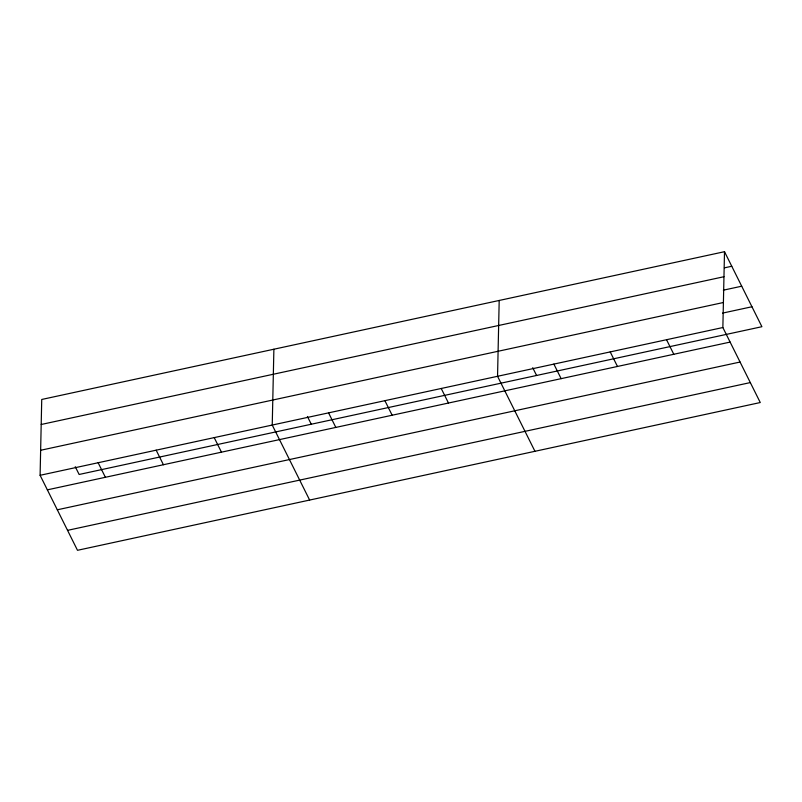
<?xml version="1.0" encoding="UTF-8"?>
<svg xmlns="http://www.w3.org/2000/svg" width="802" height="802" viewBox="0 0 802 802"><rect width="100%" height="100%" fill="white"/><g stroke="black" fill="none" stroke-linecap="round" stroke-linejoin="round"><path stroke-width="1.2" d="M724.507 251.698L722.863 327.527L760.266 402.534L77.493 550.302L40.1 475.295L41.734 399.466L724.507 251.698L761.9 326.705L79.137 474.473L75.268 466.714M273.883 349.231L272.239 425.06L309.632 500.057M499.195 300.459L497.551 376.288L534.954 451.295M724.417 267.848L731.765 266.254M41.203 424.489L723.965 276.72M723.344 290.174L741.71 286.204M40.641 450.273L723.404 302.504M722.562 313.111L751.955 306.755M40.1 475.295L722.863 327.527M47.358 489.852L730.121 342.083M57.303 509.801L740.066 362.033M67.548 530.353L750.311 382.584M666.532 339.717L673.8 354.273M610.212 351.908L617.47 366.464M553.881 364.098L561.139 378.654M532.718 367.707L536.588 375.466M441.22 388.479L448.478 403.045M384.9 400.669L392.158 415.235M328.569 412.86L335.827 427.426M307.407 416.479L311.276 424.228M214.204 437.611L221.462 452.178M156.169 450.173L163.428 464.739M98.135 462.734L105.393 477.3"/></g></svg>
